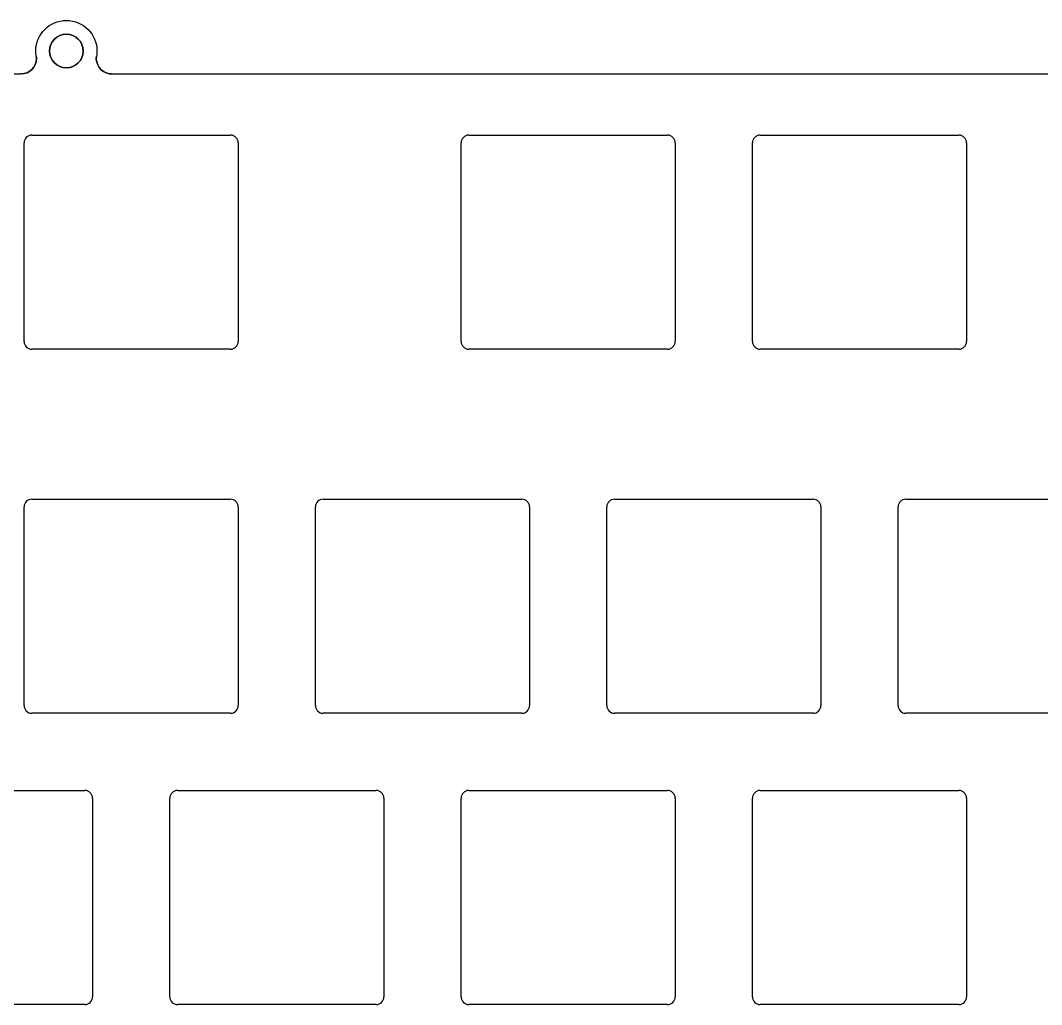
# Model space of a CAD drawing. Header units: inches. Extents: x 20 to 370, y 82 to 211.
# Drawn here: x 118.8 to 185.6, y 146.7 to 211 of the extents above; entities that cross this region are included whole.
import ezdxf

# ---------------------------------------------------------------- set-up
doc = ezdxf.new("R2010")
doc.units = ezdxf.units.IN
doc.header["$MEASUREMENT"] = 0
doc.layers.add('Layer 1', color=7, linetype='Continuous')

# ---------------------------------------------------------------- blocks, each defined once
blk = doc.blocks.new('block 25')
at = {"layer": 'Layer 1', "color": 250, "lineweight": 25, "true_color": 0x333333}
blk.add_lwpolyline([(123.827, 209.035), (123.827, 209.035)], dxfattribs=at)
blk = doc.blocks.new('block 26')
at = {"layer": 'Layer 1', "color": 250, "lineweight": 25, "true_color": 0x333333}
blk.add_lwpolyline([(121.827, 211.035), (121.827, 211.035)], dxfattribs=at)
blk = doc.blocks.new('block 27')
at = {"layer": 'Layer 1', "color": 250, "lineweight": 25, "true_color": 0x333333}
blk.add_lwpolyline([(119.827, 209.035), (119.827, 209.035)], dxfattribs=at)
blk = doc.blocks.new('block 28')
at = {"layer": 'Layer 1', "color": 250, "lineweight": 25, "true_color": 0x333333}
blk.add_lwpolyline([(119.869, 208.535), (119.869, 208.535)], dxfattribs=at)
blk = doc.blocks.new('block 44')
at = {"layer": 'Layer 1', "color": 250, "lineweight": 25, "true_color": 0x333333}
blk.add_lwpolyline([(120.727, 209.035), (120.727, 209.035)], dxfattribs=at)
blk = doc.blocks.new('block 45')
at = {"layer": 'Layer 1', "color": 250, "lineweight": 25, "true_color": 0x333333}
blk.add_lwpolyline([(121.827, 207.935), (121.827, 207.935)], dxfattribs=at)
blk = doc.blocks.new('block 46')
at = {"layer": 'Layer 1', "color": 250, "lineweight": 25, "true_color": 0x333333}
blk.add_lwpolyline([(122.927, 209.035), (122.927, 209.035)], dxfattribs=at)
blk = doc.blocks.new('block 87')
at = {"layer": 'Layer 1', "color": 250, "lineweight": 25, "true_color": 0x333333}
blk.add_lwpolyline([(123.785, 208.535), (123.785, 208.535)], dxfattribs=at)
blk = doc.blocks.new('block 88')
at = {"layer": 'Layer 1', "color": 250, "lineweight": 25, "true_color": 0x333333}
blk.add_lwpolyline([(124.785, 207.535), (124.785, 207.535)], dxfattribs=at)
blk = doc.blocks.new('block 89')
at = {"layer": 'Layer 1', "color": 250, "lineweight": 25, "true_color": 0x333333}
blk.add_lwpolyline([(119.827, 209.035), (119.827, 209.035)], dxfattribs=at)
blk = doc.blocks.new('block 90')
at = {"layer": 'Layer 1', "color": 250, "lineweight": 25, "true_color": 0x333333}
blk.add_lwpolyline([(118.869, 207.535), (118.869, 207.535)], dxfattribs=at)
blk = doc.blocks.new('block 108')
at = {"layer": 'Layer 1', "color": 250, "lineweight": 25, "true_color": 0x333333}
blk.add_lwpolyline([(122.927, 209.035), (122.927, 209.035)], dxfattribs=at)
blk = doc.blocks.new('block 109')
at = {"layer": 'Layer 1', "color": 250, "lineweight": 25, "true_color": 0x333333}
blk.add_lwpolyline([(121.827, 210.135), (121.827, 210.135)], dxfattribs=at)
blk = doc.blocks.new('block 175')
at = {"layer": 'Layer 1', "color": 250, "lineweight": 25, "true_color": 0x333333}
blk.add_open_spline([(119.827, 209.035), (119.827, 210.14), (120.723, 211.035), (121.827, 211.035), (122.932, 211.035), (123.827, 210.14), (123.827, 209.035)], degree=3, knots=[0, 0, 0, 0, 1, 1, 1, 2, 2, 2, 2], dxfattribs=at)
blk = doc.blocks.new('block 176')
at = {"layer": 'Layer 1', "color": 250, "lineweight": 25, "true_color": 0x333333}
blk.add_lwpolyline([(119.827, 209.035), (119.827, 209.035)], dxfattribs=at)
blk = doc.blocks.new('block 177')
at = {"layer": 'Layer 1', "color": 250, "lineweight": 25, "true_color": 0x333333}
blk.add_open_spline([(119.827, 209.035), (119.827, 210.14), (120.723, 211.035), (121.827, 211.035), (122.932, 211.035), (123.827, 210.14), (123.827, 209.035)], degree=3, knots=[0, 0, 0, 0, 1, 1, 1, 2, 2, 2, 2], dxfattribs=at)
blk = doc.blocks.new('block 178')
at = {"layer": 'Layer 1', "color": 250, "lineweight": 25, "true_color": 0x333333}
blk.add_lwpolyline([(123.827, 209.035), (123.827, 209.035)], dxfattribs=at)
blk = doc.blocks.new('block 179')
at = {"layer": 'Layer 1', "color": 250, "lineweight": 25, "true_color": 0x333333}
blk.add_open_spline([(123.827, 209.035), (123.827, 208.923), (123.818, 208.812), (123.799, 208.702)], degree=3, dxfattribs=at)
blk = doc.blocks.new('block 180')
at = {"layer": 'Layer 1', "color": 250, "lineweight": 25, "true_color": 0x333333}
blk.add_open_spline([(123.827, 209.035), (123.827, 208.923), (123.818, 208.812), (123.799, 208.702)], degree=3, dxfattribs=at)
blk = doc.blocks.new('block 181')
at = {"layer": 'Layer 1', "color": 250, "lineweight": 25, "true_color": 0x333333}
blk.add_lwpolyline([(123.799, 208.702), (123.799, 208.702)], dxfattribs=at)
blk = doc.blocks.new('block 182')
at = {"layer": 'Layer 1', "color": 250, "lineweight": 25, "true_color": 0x333333}
blk.add_open_spline([(119.869, 208.535), (119.869, 208.591), (119.865, 208.647), (119.855, 208.702)], degree=3, dxfattribs=at)
blk = doc.blocks.new('block 183')
at = {"layer": 'Layer 1', "color": 250, "lineweight": 25, "true_color": 0x333333}
blk.add_lwpolyline([(119.869, 208.535), (119.869, 208.535)], dxfattribs=at)
blk = doc.blocks.new('block 184')
at = {"layer": 'Layer 1', "color": 250, "lineweight": 25, "true_color": 0x333333}
blk.add_open_spline([(119.855, 208.702), (119.865, 208.647), (119.869, 208.591), (119.869, 208.535)], degree=3, dxfattribs=at)
blk = doc.blocks.new('block 185')
at = {"layer": 'Layer 1', "color": 250, "lineweight": 25, "true_color": 0x333333}
blk.add_lwpolyline([(119.855, 208.702), (119.855, 208.702)], dxfattribs=at)
blk = doc.blocks.new('block 216')
at = {"layer": 'Layer 1', "color": 250, "lineweight": 25, "true_color": 0x333333}
blk.add_open_spline([(120.727, 209.035), (120.727, 208.428), (121.22, 207.935), (121.827, 207.935), (122.435, 207.935), (122.927, 208.428), (122.927, 209.035)], degree=3, knots=[0, 0, 0, 0, 1, 1, 1, 2, 2, 2, 2], dxfattribs=at)
blk = doc.blocks.new('block 217')
at = {"layer": 'Layer 1', "color": 250, "lineweight": 25, "true_color": 0x333333}
blk.add_lwpolyline([(120.727, 209.035), (120.727, 209.035)], dxfattribs=at)
blk = doc.blocks.new('block 218')
at = {"layer": 'Layer 1', "color": 250, "lineweight": 25, "true_color": 0x333333}
blk.add_open_spline([(122.927, 209.035), (122.927, 208.428), (122.435, 207.935), (121.827, 207.935), (121.22, 207.935), (120.727, 208.428), (120.727, 209.035)], degree=3, knots=[0, 0, 0, 0, 1, 1, 1, 2, 2, 2, 2], dxfattribs=at)
blk = doc.blocks.new('block 219')
at = {"layer": 'Layer 1', "color": 250, "lineweight": 25, "true_color": 0x333333}
blk.add_lwpolyline([(122.927, 209.035), (122.927, 209.035)], dxfattribs=at)
blk = doc.blocks.new('block 255')
at = {"layer": 'Layer 1', "color": 250, "lineweight": 25, "true_color": 0x333333}
blk.add_lwpolyline([(44.785, 207.535), (118.869, 207.535)], dxfattribs=at)
blk = doc.blocks.new('block 256')
at = {"layer": 'Layer 1', "color": 250, "lineweight": 25, "true_color": 0x333333}
blk.add_open_spline([(118.869, 207.535), (119.422, 207.535), (119.869, 207.983), (119.869, 208.535)], degree=3, dxfattribs=at)
blk = doc.blocks.new('block 257')
at = {"layer": 'Layer 1', "color": 250, "lineweight": 25, "true_color": 0x333333}
blk.add_open_spline([(119.855, 208.702), (119.837, 208.812), (119.827, 208.923), (119.827, 209.035)], degree=3, dxfattribs=at)
blk = doc.blocks.new('block 258')
at = {"layer": 'Layer 1', "color": 250, "lineweight": 25, "true_color": 0x333333}
blk.add_open_spline([(123.799, 208.702), (123.707, 208.157), (124.074, 207.641), (124.619, 207.549), (124.674, 207.54), (124.729, 207.535), (124.785, 207.535)], degree=3, knots=[0, 0, 0, 0, 1, 1, 1, 2, 2, 2, 2], dxfattribs=at)
blk = doc.blocks.new('block 259')
at = {"layer": 'Layer 1', "color": 250, "lineweight": 25, "true_color": 0x333333}
blk.add_lwpolyline([(124.785, 207.535), (265.482, 207.535)], dxfattribs=at)
blk = doc.blocks.new('block 289')
at = {"layer": 'Layer 1', "color": 250, "lineweight": 25, "true_color": 0x333333}
blk.add_open_spline([(122.927, 209.035), (122.927, 209.643), (122.435, 210.135), (121.827, 210.135), (121.22, 210.135), (120.727, 209.643), (120.727, 209.035)], degree=3, knots=[0, 0, 0, 0, 1, 1, 1, 2, 2, 2, 2], dxfattribs=at)
blk = doc.blocks.new('block 346')
at = {"layer": 'Layer 1', "color": 250, "lineweight": 25, "true_color": 0x333333}
blk.add_lwpolyline([(124.785, 207.535), (124.785, 207.535)], dxfattribs=at)
blk = doc.blocks.new('block 347')
at = {"layer": 'Layer 1', "color": 250, "lineweight": 25, "true_color": 0x333333}
blk.add_lwpolyline([(124.785, 207.535), (265.482, 207.535)], dxfattribs=at)
blk = doc.blocks.new('block 348')
at = {"layer": 'Layer 1', "color": 250, "lineweight": 25, "true_color": 0x333333}
blk.add_open_spline([(124.785, 207.535), (124.729, 207.535), (124.674, 207.54), (124.619, 207.549), (124.074, 207.641), (123.707, 208.157), (123.799, 208.702)], degree=3, knots=[0, 0, 0, 0, 1, 1, 1, 2, 2, 2, 2], dxfattribs=at)
blk = doc.blocks.new('block 349')
at = {"layer": 'Layer 1', "color": 250, "lineweight": 25, "true_color": 0x333333}
blk.add_open_spline([(119.855, 208.702), (119.837, 208.812), (119.827, 208.923), (119.827, 209.035)], degree=3, dxfattribs=at)
blk = doc.blocks.new('block 350')
at = {"layer": 'Layer 1', "color": 250, "lineweight": 25, "true_color": 0x333333}
blk.add_lwpolyline([(118.869, 207.535), (118.869, 207.535)], dxfattribs=at)
blk = doc.blocks.new('block 351')
at = {"layer": 'Layer 1', "color": 250, "lineweight": 25, "true_color": 0x333333}
blk.add_open_spline([(119.869, 208.535), (119.869, 207.983), (119.422, 207.535), (118.869, 207.535)], degree=3, dxfattribs=at)
blk = doc.blocks.new('block 353')
at = {"layer": 'Layer 1', "color": 250, "lineweight": 25, "true_color": 0x333333}
blk.add_lwpolyline([(44.785, 207.535), (118.869, 207.535)], dxfattribs=at)
blk = doc.blocks.new('block 377')
at = {"layer": 'Layer 1', "color": 250, "lineweight": 25, "true_color": 0x333333}
blk.add_open_spline([(120.727, 209.035), (120.727, 209.643), (121.22, 210.135), (121.827, 210.135), (122.435, 210.135), (122.927, 209.643), (122.927, 209.035)], degree=3, knots=[0, 0, 0, 0, 1, 1, 1, 2, 2, 2, 2], dxfattribs=at)
blk = doc.blocks.new('block 427')
at = {"layer": 'Layer 1', "color": 250, "lineweight": 25, "true_color": 0x333333}
blk.add_lwpolyline([(167.188, 203.535), (180.187, 203.535)], dxfattribs=at)
blk = doc.blocks.new('block 428')
at = {"layer": 'Layer 1', "color": 250, "lineweight": 25, "true_color": 0x333333}
blk.add_lwpolyline([(180.687, 203.035), (180.687, 190.036)], dxfattribs=at)
blk = doc.blocks.new('block 429')
at = {"layer": 'Layer 1', "color": 250, "lineweight": 25, "true_color": 0x333333}
blk.add_lwpolyline([(180.187, 189.536), (167.188, 189.536)], dxfattribs=at)
blk = doc.blocks.new('block 430')
at = {"layer": 'Layer 1', "color": 250, "lineweight": 25, "true_color": 0x333333}
blk.add_lwpolyline([(166.688, 190.036), (166.688, 203.035)], dxfattribs=at)
blk = doc.blocks.new('block 431')
at = {"layer": 'Layer 1', "color": 250, "lineweight": 25, "true_color": 0x333333}
blk.add_lwpolyline([(148.138, 203.535), (161.137, 203.535)], dxfattribs=at)
blk = doc.blocks.new('block 432')
at = {"layer": 'Layer 1', "color": 250, "lineweight": 25, "true_color": 0x333333}
blk.add_lwpolyline([(161.637, 203.035), (161.637, 190.036)], dxfattribs=at)
blk = doc.blocks.new('block 433')
at = {"layer": 'Layer 1', "color": 250, "lineweight": 25, "true_color": 0x333333}
blk.add_lwpolyline([(161.137, 189.536), (148.138, 189.536)], dxfattribs=at)
blk = doc.blocks.new('block 434')
at = {"layer": 'Layer 1', "color": 250, "lineweight": 25, "true_color": 0x333333}
blk.add_lwpolyline([(147.638, 190.036), (147.638, 203.035)], dxfattribs=at)
blk = doc.blocks.new('block 435')
at = {"layer": 'Layer 1', "color": 250, "lineweight": 25, "true_color": 0x333333}
blk.add_lwpolyline([(119.561, 203.535), (132.562, 203.535)], dxfattribs=at)
blk = doc.blocks.new('block 436')
at = {"layer": 'Layer 1', "color": 250, "lineweight": 25, "true_color": 0x333333}
blk.add_lwpolyline([(133.062, 203.035), (133.062, 190.036)], dxfattribs=at)
blk = doc.blocks.new('block 437')
at = {"layer": 'Layer 1', "color": 250, "lineweight": 25, "true_color": 0x333333}
blk.add_lwpolyline([(132.562, 189.536), (119.561, 189.536)], dxfattribs=at)
blk = doc.blocks.new('block 438')
at = {"layer": 'Layer 1', "color": 250, "lineweight": 25, "true_color": 0x333333}
blk.add_lwpolyline([(119.061, 190.036), (119.061, 203.035)], dxfattribs=at)
blk = doc.blocks.new('block 451')
at = {"layer": 'Layer 1', "color": 250, "lineweight": 25, "true_color": 0x333333}
blk.add_lwpolyline([(152.112, 179.223), (152.112, 166.223)], dxfattribs=at)
blk = doc.blocks.new('block 452')
at = {"layer": 'Layer 1', "color": 250, "lineweight": 25, "true_color": 0x333333}
blk.add_lwpolyline([(151.612, 165.723), (138.611, 165.723)], dxfattribs=at)
blk = doc.blocks.new('block 453')
at = {"layer": 'Layer 1', "color": 250, "lineweight": 25, "true_color": 0x333333}
blk.add_lwpolyline([(138.111, 166.223), (138.111, 179.223)], dxfattribs=at)
blk = doc.blocks.new('block 454')
at = {"layer": 'Layer 1', "color": 250, "lineweight": 25, "true_color": 0x333333}
blk.add_lwpolyline([(138.611, 179.723), (151.612, 179.723)], dxfattribs=at)
blk = doc.blocks.new('block 507')
at = {"layer": 'Layer 1', "color": 250, "lineweight": 25, "true_color": 0x333333}
blk.add_lwpolyline([(176.213, 166.223), (176.213, 179.223)], dxfattribs=at)
blk = doc.blocks.new('block 508')
at = {"layer": 'Layer 1', "color": 250, "lineweight": 25, "true_color": 0x333333}
blk.add_lwpolyline([(176.713, 179.723), (189.712, 179.723)], dxfattribs=at)
blk = doc.blocks.new('block 510')
at = {"layer": 'Layer 1', "color": 250, "lineweight": 25, "true_color": 0x333333}
blk.add_lwpolyline([(189.712, 165.723), (176.713, 165.723)], dxfattribs=at)
blk = doc.blocks.new('block 511')
at = {"layer": 'Layer 1', "color": 250, "lineweight": 25, "true_color": 0x333333}
blk.add_lwpolyline([(157.163, 166.223), (157.163, 179.223)], dxfattribs=at)
blk = doc.blocks.new('block 512')
at = {"layer": 'Layer 1', "color": 250, "lineweight": 25, "true_color": 0x333333}
blk.add_lwpolyline([(157.663, 179.723), (170.662, 179.723)], dxfattribs=at)
blk = doc.blocks.new('block 513')
at = {"layer": 'Layer 1', "color": 250, "lineweight": 25, "true_color": 0x333333}
blk.add_lwpolyline([(171.162, 179.223), (171.162, 166.223)], dxfattribs=at)
blk = doc.blocks.new('block 514')
at = {"layer": 'Layer 1', "color": 250, "lineweight": 25, "true_color": 0x333333}
blk.add_lwpolyline([(170.662, 165.723), (157.663, 165.723)], dxfattribs=at)
blk = doc.blocks.new('block 515')
at = {"layer": 'Layer 1', "color": 250, "lineweight": 25, "true_color": 0x333333}
blk.add_lwpolyline([(119.061, 166.223), (119.061, 179.223)], dxfattribs=at)
blk = doc.blocks.new('block 516')
at = {"layer": 'Layer 1', "color": 250, "lineweight": 25, "true_color": 0x333333}
blk.add_lwpolyline([(119.561, 179.723), (132.562, 179.723)], dxfattribs=at)
blk = doc.blocks.new('block 517')
at = {"layer": 'Layer 1', "color": 250, "lineweight": 25, "true_color": 0x333333}
blk.add_lwpolyline([(133.062, 179.223), (133.062, 166.223)], dxfattribs=at)
blk = doc.blocks.new('block 518')
at = {"layer": 'Layer 1', "color": 250, "lineweight": 25, "true_color": 0x333333}
blk.add_lwpolyline([(132.562, 165.723), (119.561, 165.723)], dxfattribs=at)
blk = doc.blocks.new('block 571')
at = {"layer": 'Layer 1', "color": 250, "lineweight": 25, "true_color": 0x333333}
blk.add_lwpolyline([(166.688, 147.173), (166.688, 160.173)], dxfattribs=at)
blk = doc.blocks.new('block 572')
at = {"layer": 'Layer 1', "color": 250, "lineweight": 25, "true_color": 0x333333}
blk.add_lwpolyline([(167.188, 160.673), (180.187, 160.673)], dxfattribs=at)
blk = doc.blocks.new('block 573')
at = {"layer": 'Layer 1', "color": 250, "lineweight": 25, "true_color": 0x333333}
blk.add_lwpolyline([(180.687, 160.173), (180.687, 147.173)], dxfattribs=at)
blk = doc.blocks.new('block 574')
at = {"layer": 'Layer 1', "color": 250, "lineweight": 25, "true_color": 0x333333}
blk.add_lwpolyline([(180.187, 146.673), (167.188, 146.673)], dxfattribs=at)
blk = doc.blocks.new('block 575')
at = {"layer": 'Layer 1', "color": 250, "lineweight": 25, "true_color": 0x333333}
blk.add_lwpolyline([(147.638, 147.173), (147.638, 160.173)], dxfattribs=at)
blk = doc.blocks.new('block 576')
at = {"layer": 'Layer 1', "color": 250, "lineweight": 25, "true_color": 0x333333}
blk.add_lwpolyline([(148.138, 160.673), (161.137, 160.673)], dxfattribs=at)
blk = doc.blocks.new('block 577')
at = {"layer": 'Layer 1', "color": 250, "lineweight": 25, "true_color": 0x333333}
blk.add_lwpolyline([(161.637, 160.173), (161.637, 147.173)], dxfattribs=at)
blk = doc.blocks.new('block 578')
at = {"layer": 'Layer 1', "color": 250, "lineweight": 25, "true_color": 0x333333}
blk.add_lwpolyline([(161.137, 146.673), (148.138, 146.673)], dxfattribs=at)
blk = doc.blocks.new('block 579')
at = {"layer": 'Layer 1', "color": 250, "lineweight": 25, "true_color": 0x333333}
blk.add_lwpolyline([(128.588, 147.173), (128.588, 160.173)], dxfattribs=at)
blk = doc.blocks.new('block 580')
at = {"layer": 'Layer 1', "color": 250, "lineweight": 25, "true_color": 0x333333}
blk.add_lwpolyline([(129.088, 160.673), (142.087, 160.673)], dxfattribs=at)
blk = doc.blocks.new('block 581')
at = {"layer": 'Layer 1', "color": 250, "lineweight": 25, "true_color": 0x333333}
blk.add_lwpolyline([(142.587, 160.173), (142.587, 147.173)], dxfattribs=at)
blk = doc.blocks.new('block 582')
at = {"layer": 'Layer 1', "color": 250, "lineweight": 25, "true_color": 0x333333}
blk.add_lwpolyline([(142.087, 146.673), (129.088, 146.673)], dxfattribs=at)
blk = doc.blocks.new('block 584')
at = {"layer": 'Layer 1', "color": 250, "lineweight": 25, "true_color": 0x333333}
blk.add_lwpolyline([(110.038, 160.673), (123.037, 160.673)], dxfattribs=at)
blk = doc.blocks.new('block 585')
at = {"layer": 'Layer 1', "color": 250, "lineweight": 25, "true_color": 0x333333}
blk.add_lwpolyline([(123.537, 160.173), (123.537, 147.173)], dxfattribs=at)
blk = doc.blocks.new('block 586')
at = {"layer": 'Layer 1', "color": 250, "lineweight": 25, "true_color": 0x333333}
blk.add_lwpolyline([(123.037, 146.673), (110.038, 146.673)], dxfattribs=at)
blk = doc.blocks.new('block 795')
at = {"layer": 'Layer 1', "color": 250, "lineweight": 25, "true_color": 0x333333}
blk.add_open_spline([(167.188, 203.535), (166.912, 203.535), (166.688, 203.311), (166.688, 203.035)], degree=3, dxfattribs=at)
blk = doc.blocks.new('block 796')
at = {"layer": 'Layer 1', "color": 250, "lineweight": 25, "true_color": 0x333333}
blk.add_open_spline([(180.687, 203.035), (180.687, 203.311), (180.463, 203.535), (180.187, 203.535)], degree=3, dxfattribs=at)
blk = doc.blocks.new('block 797')
at = {"layer": 'Layer 1', "color": 250, "lineweight": 25, "true_color": 0x333333}
blk.add_open_spline([(180.187, 189.536), (180.463, 189.536), (180.687, 189.76), (180.687, 190.036)], degree=3, dxfattribs=at)
blk = doc.blocks.new('block 798')
at = {"layer": 'Layer 1', "color": 250, "lineweight": 25, "true_color": 0x333333}
blk.add_open_spline([(166.688, 190.036), (166.688, 189.76), (166.912, 189.536), (167.188, 189.536)], degree=3, dxfattribs=at)
blk = doc.blocks.new('block 799')
at = {"layer": 'Layer 1', "color": 250, "lineweight": 25, "true_color": 0x333333}
blk.add_open_spline([(148.138, 203.535), (147.862, 203.535), (147.638, 203.311), (147.638, 203.035)], degree=3, dxfattribs=at)
blk = doc.blocks.new('block 800')
at = {"layer": 'Layer 1', "color": 250, "lineweight": 25, "true_color": 0x333333}
blk.add_open_spline([(161.637, 203.035), (161.637, 203.311), (161.413, 203.535), (161.137, 203.535)], degree=3, dxfattribs=at)
blk = doc.blocks.new('block 801')
at = {"layer": 'Layer 1', "color": 250, "lineweight": 25, "true_color": 0x333333}
blk.add_open_spline([(161.137, 189.536), (161.413, 189.536), (161.637, 189.76), (161.637, 190.036)], degree=3, dxfattribs=at)
blk = doc.blocks.new('block 802')
at = {"layer": 'Layer 1', "color": 250, "lineweight": 25, "true_color": 0x333333}
blk.add_open_spline([(147.638, 190.036), (147.638, 189.76), (147.862, 189.536), (148.138, 189.536)], degree=3, dxfattribs=at)
blk = doc.blocks.new('block 803')
at = {"layer": 'Layer 1', "color": 250, "lineweight": 25, "true_color": 0x333333}
blk.add_open_spline([(119.561, 203.535), (119.285, 203.535), (119.061, 203.311), (119.061, 203.035)], degree=3, dxfattribs=at)
blk = doc.blocks.new('block 804')
at = {"layer": 'Layer 1', "color": 250, "lineweight": 25, "true_color": 0x333333}
blk.add_open_spline([(133.062, 203.035), (133.062, 203.311), (132.838, 203.535), (132.562, 203.535)], degree=3, dxfattribs=at)
blk = doc.blocks.new('block 805')
at = {"layer": 'Layer 1', "color": 250, "lineweight": 25, "true_color": 0x333333}
blk.add_open_spline([(132.562, 189.536), (132.838, 189.536), (133.062, 189.76), (133.062, 190.036)], degree=3, dxfattribs=at)
blk = doc.blocks.new('block 806')
at = {"layer": 'Layer 1', "color": 250, "lineweight": 25, "true_color": 0x333333}
blk.add_open_spline([(119.061, 190.036), (119.061, 189.76), (119.285, 189.536), (119.561, 189.536)], degree=3, dxfattribs=at)
blk = doc.blocks.new('block 819')
at = {"layer": 'Layer 1', "color": 250, "lineweight": 25, "true_color": 0x333333}
blk.add_open_spline([(152.112, 179.223), (152.112, 179.499), (151.888, 179.723), (151.612, 179.723)], degree=3, dxfattribs=at)
blk = doc.blocks.new('block 820')
at = {"layer": 'Layer 1', "color": 250, "lineweight": 25, "true_color": 0x333333}
blk.add_open_spline([(151.612, 165.723), (151.888, 165.723), (152.112, 165.947), (152.112, 166.223)], degree=3, dxfattribs=at)
blk = doc.blocks.new('block 821')
at = {"layer": 'Layer 1', "color": 250, "lineweight": 25, "true_color": 0x333333}
blk.add_open_spline([(138.111, 166.223), (138.111, 165.947), (138.335, 165.723), (138.611, 165.723)], degree=3, dxfattribs=at)
blk = doc.blocks.new('block 822')
at = {"layer": 'Layer 1', "color": 250, "lineweight": 25, "true_color": 0x333333}
blk.add_open_spline([(138.611, 179.723), (138.335, 179.723), (138.111, 179.499), (138.111, 179.223)], degree=3, dxfattribs=at)
blk = doc.blocks.new('block 874')
at = {"layer": 'Layer 1', "color": 250, "lineweight": 25, "true_color": 0x333333}
blk.add_open_spline([(176.213, 166.223), (176.213, 165.947), (176.437, 165.723), (176.713, 165.723)], degree=3, dxfattribs=at)
blk = doc.blocks.new('block 875')
at = {"layer": 'Layer 1', "color": 250, "lineweight": 25, "true_color": 0x333333}
blk.add_open_spline([(176.713, 179.723), (176.437, 179.723), (176.213, 179.499), (176.213, 179.223)], degree=3, dxfattribs=at)
blk = doc.blocks.new('block 878')
at = {"layer": 'Layer 1', "color": 250, "lineweight": 25, "true_color": 0x333333}
blk.add_open_spline([(157.163, 166.223), (157.163, 165.947), (157.387, 165.723), (157.663, 165.723)], degree=3, dxfattribs=at)
blk = doc.blocks.new('block 879')
at = {"layer": 'Layer 1', "color": 250, "lineweight": 25, "true_color": 0x333333}
blk.add_open_spline([(157.663, 179.723), (157.387, 179.723), (157.163, 179.499), (157.163, 179.223)], degree=3, dxfattribs=at)
blk = doc.blocks.new('block 880')
at = {"layer": 'Layer 1', "color": 250, "lineweight": 25, "true_color": 0x333333}
blk.add_open_spline([(171.162, 179.223), (171.162, 179.499), (170.938, 179.723), (170.662, 179.723)], degree=3, dxfattribs=at)
blk = doc.blocks.new('block 881')
at = {"layer": 'Layer 1', "color": 250, "lineweight": 25, "true_color": 0x333333}
blk.add_open_spline([(170.662, 165.723), (170.938, 165.723), (171.162, 165.947), (171.162, 166.223)], degree=3, dxfattribs=at)
blk = doc.blocks.new('block 882')
at = {"layer": 'Layer 1', "color": 250, "lineweight": 25, "true_color": 0x333333}
blk.add_open_spline([(119.061, 166.223), (119.061, 165.947), (119.285, 165.723), (119.561, 165.723)], degree=3, dxfattribs=at)
blk = doc.blocks.new('block 883')
at = {"layer": 'Layer 1', "color": 250, "lineweight": 25, "true_color": 0x333333}
blk.add_open_spline([(119.561, 179.723), (119.285, 179.723), (119.061, 179.499), (119.061, 179.223)], degree=3, dxfattribs=at)
blk = doc.blocks.new('block 884')
at = {"layer": 'Layer 1', "color": 250, "lineweight": 25, "true_color": 0x333333}
blk.add_open_spline([(133.062, 179.223), (133.062, 179.499), (132.838, 179.723), (132.562, 179.723)], degree=3, dxfattribs=at)
blk = doc.blocks.new('block 885')
at = {"layer": 'Layer 1', "color": 250, "lineweight": 25, "true_color": 0x333333}
blk.add_open_spline([(132.562, 165.723), (132.838, 165.723), (133.062, 165.947), (133.062, 166.223)], degree=3, dxfattribs=at)
blk = doc.blocks.new('block 938')
at = {"layer": 'Layer 1', "color": 250, "lineweight": 25, "true_color": 0x333333}
blk.add_open_spline([(166.688, 147.173), (166.688, 146.897), (166.912, 146.673), (167.188, 146.673)], degree=3, dxfattribs=at)
blk = doc.blocks.new('block 939')
at = {"layer": 'Layer 1', "color": 250, "lineweight": 25, "true_color": 0x333333}
blk.add_open_spline([(167.188, 160.673), (166.912, 160.673), (166.688, 160.449), (166.688, 160.173)], degree=3, dxfattribs=at)
blk = doc.blocks.new('block 940')
at = {"layer": 'Layer 1', "color": 250, "lineweight": 25, "true_color": 0x333333}
blk.add_open_spline([(180.687, 160.173), (180.687, 160.449), (180.463, 160.673), (180.187, 160.673)], degree=3, dxfattribs=at)
blk = doc.blocks.new('block 941')
at = {"layer": 'Layer 1', "color": 250, "lineweight": 25, "true_color": 0x333333}
blk.add_open_spline([(180.187, 146.673), (180.463, 146.673), (180.687, 146.897), (180.687, 147.173)], degree=3, dxfattribs=at)
blk = doc.blocks.new('block 942')
at = {"layer": 'Layer 1', "color": 250, "lineweight": 25, "true_color": 0x333333}
blk.add_open_spline([(147.638, 147.173), (147.638, 146.897), (147.862, 146.673), (148.138, 146.673)], degree=3, dxfattribs=at)
blk = doc.blocks.new('block 943')
at = {"layer": 'Layer 1', "color": 250, "lineweight": 25, "true_color": 0x333333}
blk.add_open_spline([(148.138, 160.673), (147.862, 160.673), (147.638, 160.449), (147.638, 160.173)], degree=3, dxfattribs=at)
blk = doc.blocks.new('block 944')
at = {"layer": 'Layer 1', "color": 250, "lineweight": 25, "true_color": 0x333333}
blk.add_open_spline([(161.637, 160.173), (161.637, 160.449), (161.413, 160.673), (161.137, 160.673)], degree=3, dxfattribs=at)
blk = doc.blocks.new('block 945')
at = {"layer": 'Layer 1', "color": 250, "lineweight": 25, "true_color": 0x333333}
blk.add_open_spline([(161.137, 146.673), (161.413, 146.673), (161.637, 146.897), (161.637, 147.173)], degree=3, dxfattribs=at)
blk = doc.blocks.new('block 946')
at = {"layer": 'Layer 1', "color": 250, "lineweight": 25, "true_color": 0x333333}
blk.add_open_spline([(128.588, 147.173), (128.588, 146.897), (128.812, 146.673), (129.088, 146.673)], degree=3, dxfattribs=at)
blk = doc.blocks.new('block 947')
at = {"layer": 'Layer 1', "color": 250, "lineweight": 25, "true_color": 0x333333}
blk.add_open_spline([(129.088, 160.673), (128.812, 160.673), (128.588, 160.449), (128.588, 160.173)], degree=3, dxfattribs=at)
blk = doc.blocks.new('block 948')
at = {"layer": 'Layer 1', "color": 250, "lineweight": 25, "true_color": 0x333333}
blk.add_open_spline([(142.587, 160.173), (142.587, 160.449), (142.363, 160.673), (142.087, 160.673)], degree=3, dxfattribs=at)
blk = doc.blocks.new('block 949')
at = {"layer": 'Layer 1', "color": 250, "lineweight": 25, "true_color": 0x333333}
blk.add_open_spline([(142.087, 146.673), (142.363, 146.673), (142.587, 146.897), (142.587, 147.173)], degree=3, dxfattribs=at)
blk = doc.blocks.new('block 952')
at = {"layer": 'Layer 1', "color": 250, "lineweight": 25, "true_color": 0x333333}
blk.add_open_spline([(123.537, 160.173), (123.537, 160.449), (123.313, 160.673), (123.037, 160.673)], degree=3, dxfattribs=at)
blk = doc.blocks.new('block 953')
at = {"layer": 'Layer 1', "color": 250, "lineweight": 25, "true_color": 0x333333}
blk.add_open_spline([(123.037, 146.673), (123.313, 146.673), (123.537, 146.897), (123.537, 147.173)], degree=3, dxfattribs=at)

msp = doc.modelspace()

# ---------------------------------------------------------------- block references
at = {"layer": 'Layer 1'}
for name in ['block 175', 'block 177', 'block 26', 'block 289', 'block 377', 'block 109', 'block 27', 'block 89', 'block 176', 'block 257', 'block 349', 'block 44', 'block 216', 'block 217', 'block 218', 'block 46', 'block 108', 'block 219', 'block 179', 'block 180', 'block 25', 'block 178', 'block 256', 'block 351', 'block 182', 'block 184', 'block 185', 'block 28', 'block 183', 'block 258', 'block 348', 'block 87', 'block 181', 'block 45', 'block 255', 'block 353', 'block 90', 'block 350', 'block 88', 'block 259', 'block 346', 'block 347', 'block 803', 'block 438', 'block 435', 'block 804', 'block 436', 'block 799', 'block 434', 'block 431', 'block 800', 'block 432', 'block 795', 'block 430', 'block 427', 'block 796', 'block 428', 'block 806', 'block 805', 'block 802', 'block 801', 'block 798', 'block 797', 'block 437', 'block 433', 'block 429', 'block 883', 'block 516', 'block 884', 'block 822', 'block 454', 'block 819', 'block 879', 'block 512', 'block 880', 'block 875', 'block 508', 'block 515', 'block 517', 'block 453', 'block 451', 'block 511', 'block 513', 'block 507', 'block 882', 'block 518', 'block 885', 'block 821', 'block 452', 'block 820', 'block 878', 'block 514', 'block 881', 'block 874', 'block 510', 'block 584', 'block 952', 'block 947', 'block 580', 'block 948', 'block 943', 'block 576', 'block 944', 'block 939', 'block 572', 'block 940', 'block 585', 'block 579', 'block 581', 'block 575', 'block 577', 'block 571', 'block 573', 'block 953', 'block 946', 'block 949', 'block 942', 'block 945', 'block 938', 'block 941', 'block 586', 'block 582', 'block 578', 'block 574']:
    msp.add_blockref(name, (0, 0), dxfattribs=at)

doc.saveas('drawing.dxf')
